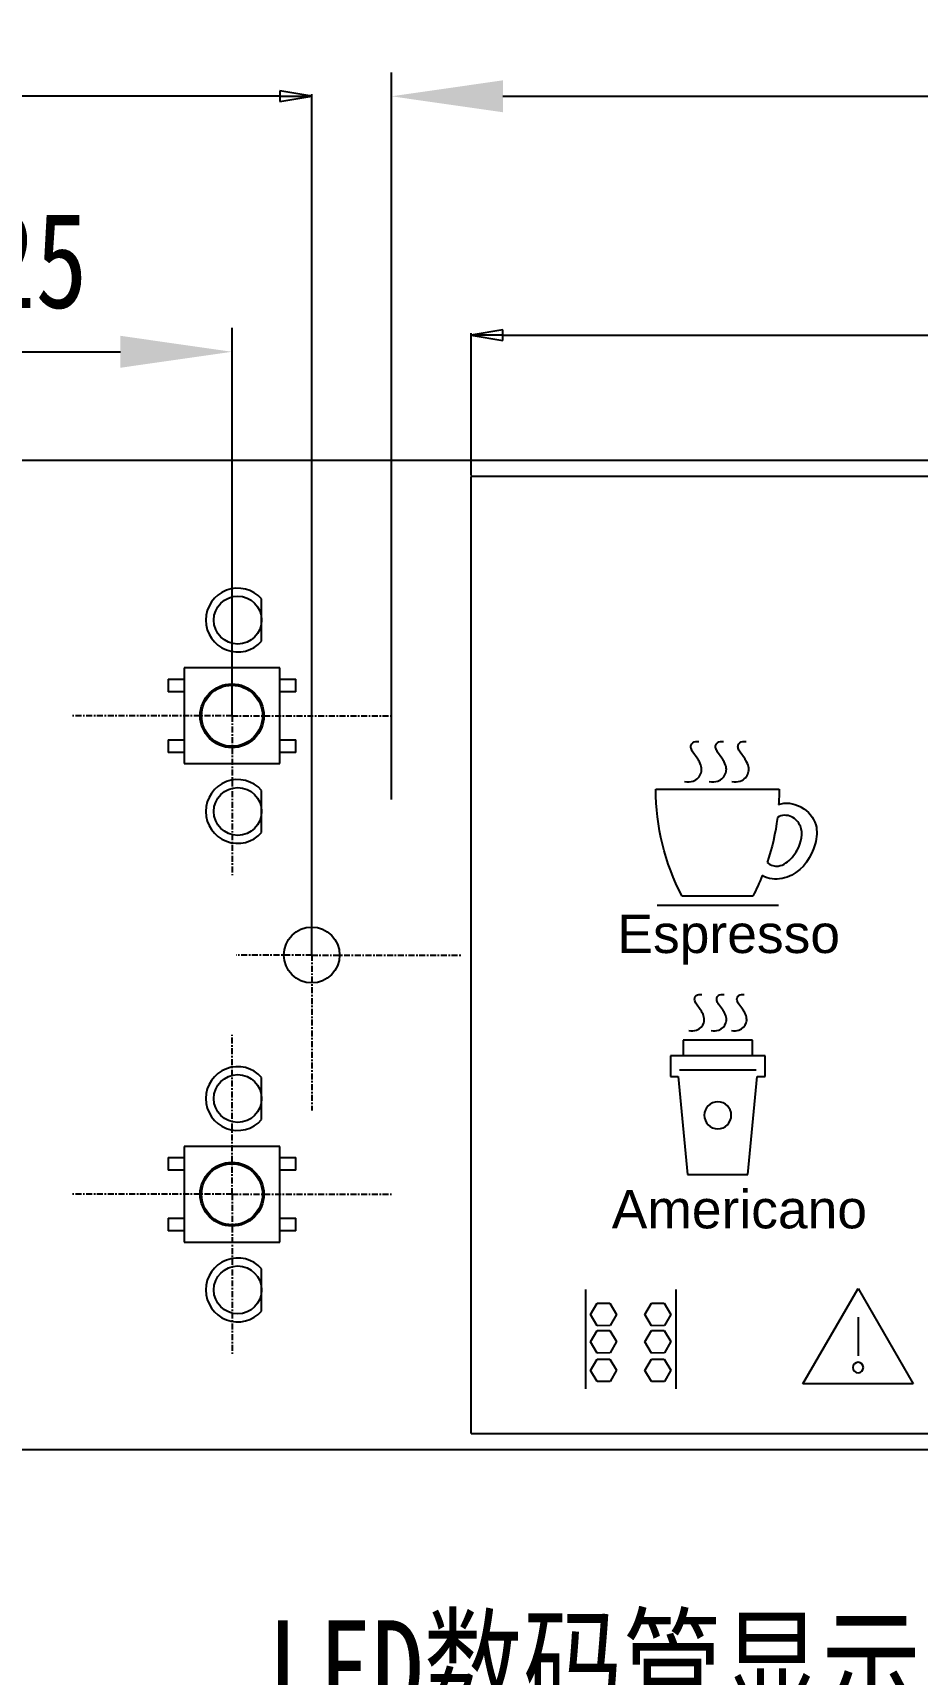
# Model space of a CAD drawing. Header units: inches. Extents: x 42 to 642, y 16 to 461.
# Drawn here: x 178.1 to 233.6, y 302.2 to 405.1 of the extents above; entities that cross this region are included whole.
import ezdxf

# ---------------------------------------------------------------- set-up
doc = ezdxf.new("R2010")
doc.units = ezdxf.units.IN
doc.header["$MEASUREMENT"] = 0
doc.linetypes.add('CENTER', pattern=[0.6, 0.375, -0.075, 0.075, -0.075])
for name, color, linetype in [('PRT0204_DXF_AXIS', 7, 'Continuous'), ('PRT0204_DXF_CONTINUOUS_LINE', 7, 'Continuous'), ('PRT0204_DXF_DIMENSION', 7, 'Continuous'), ('PRT0204_DXF_TEXT', 7, 'Continuous'), ('图层 1', 7, 'Continuous')]:
    doc.layers.add(name, color=color, linetype=linetype)
doc.styles.get("Standard").update_dxf_attribs({"font": 'arial.ttf'})
doc.styles.add('TEXTSTYLE_2', font='txt', dxfattribs={"width": 0.8})
doc.dimstyles.new('DIMSTYLE_1', dxfattribs={"dimtxt": 3.5, "dimasz": 2, "dimexe": 0.125, "dimexo": 0.0625, "dimgap": 0.078125, "dimtad": 0, "dimtih": 1, "dimtoh": 1, "dimzin": 4, "dimdsep": 46, "dimtxsty": 'Standard', "dimblk": 'CLOSED', "dimcen": 0.09, "dimclrd": 1, "dimclre": 3, "dimclrt": 6, "dimadec": 0, "dimazin": 0, "dimtfac": 1, "dimtofl": 0, "dimtmove": 0, "dimatfit": 3, "dimldrblk": 'CLOSED', "dimfxl": 1, "dimtolj": 1, "dimtzin": 4, "dimarcsym": 0})
doc.dimstyles.new('DIMSTYLE_2', dxfattribs={"dimtxt": 6, "dimasz": 7, "dimexe": 1.5, "dimexo": 0, "dimgap": 0.75, "dimtad": 1, "dimdec": 3, "dimdsep": 46, "dimtxsty": 'TEXTSTYLE_2', "dimblk": '_FILLED', "dimblk1": '_FILLED', "dimblk2": '_FILLED', "dimcen": 0.09, "dimadec": 3, "dimazin": 2, "dimtp": 0.5, "dimtm": 0.5, "dimtfac": 1, "dimtdec": 3, "dimtofl": 0, "dimtmove": 0, "dimatfit": 3, "dimldrblk": '_FILLED', "dimfxl": 1, "dimtolj": 1, "dimarcsym": 0})
doc.dimstyles.new('DIMSTYLE_3', dxfattribs={"dimtxt": 6, "dimasz": 7, "dimexe": 1.5, "dimexo": 0, "dimgap": 0.75, "dimtad": 1, "dimdec": 3, "dimdsep": 46, "dimtxsty": 'TEXTSTYLE_2', "dimblk": '_FILLED', "dimblk1": '_FILLED', "dimblk2": '_FILLED', "dimcen": 0.09, "dimadec": 3, "dimazin": 2, "dimtp": 0.2, "dimtm": 0.2, "dimtfac": 1, "dimtdec": 3, "dimtofl": 0, "dimtmove": 0, "dimatfit": 3, "dimldrblk": '_FILLED', "dimfxl": 1, "dimtolj": 1, "dimarcsym": 0})
doc.dimstyles.new('DIMSTYLE_6', dxfattribs={"dimtxt": 7, "dimasz": 7, "dimexe": 1.5, "dimexo": 0, "dimgap": 0.875, "dimtad": 1, "dimdec": 3, "dimdsep": 46, "dimtxsty": 'Standard', "dimblk": '_FILLED', "dimblk1": '_FILLED', "dimblk2": '_FILLED', "dimcen": 0.09, "dimadec": 3, "dimazin": 2, "dimtp": 0.3, "dimtm": 0.3, "dimtfac": 1, "dimtdec": 3, "dimtofl": 0, "dimtmove": 0, "dimatfit": 3, "dimldrblk": '_FILLED', "dimfxl": 1, "dimtolj": 1, "dimarcsym": 0})
doc.dimstyles.get("Standard").update_dxf_attribs({"dimtxt": 5, "dimasz": 3, "dimexe": 0.18, "dimexo": 0.0625, "dimgap": 0.09, "dimtad": 0, "dimtih": 1, "dimtoh": 1, "dimdec": 1, "dimzin": 0, "dimdsep": 46, "dimtxsty": 'Standard', "dimcen": 0.09, "dimclrd": 3, "dimclre": 4, "dimclrt": 1, "dimadec": 0, "dimazin": 0, "dimtfac": 1, "dimtdec": 1, "dimtofl": 0, "dimtmove": 0, "dimatfit": 3, "dimfxl": 1, "dimtolj": 1, "dimtzin": 0, "dimarcsym": 0})

# ---------------------------------------------------------------- blocks, each defined once
blk = doc.blocks.new('_FILLED')
at = {"color": 0, "linetype": 'ByBlock'}
blk.add_solid([(0, 0), (-1, 0.143), (-1, -0.143)], dxfattribs=at)
blk = doc.blocks.new('*D90')
at = {"layer": 'Defpoints', "color": 0, "linetype": 'Continuous', "transparency": 16777216}
for p in [(125.63, 410.35), (125.63, 378.27), (365.63, 378.27)]:
    blk.add_point(p, dxfattribs=at)
at = {"layer": 'PRT0204_DXF_DIMENSION', "color": 0, "linetype": 'Continuous', "lineweight": -2, "transparency": 16777216}
for p, q in [((125.63, 378.27), (125.63, 411.85)), ((365.63, 378.27), (365.63, 411.85)), ((358.63, 410.35), (132.63, 410.35))]:
    blk.add_line(p, q, dxfattribs=at)
at = {"layer": 'PRT0204_DXF_DIMENSION', "color": 0, "linetype": 'Continuous', "lineweight": -2, "transparency": 16777216, "xscale": 7, "yscale": 7, "zscale": 7, "rotation": 180}
blk.add_blockref('_FILLED', (125.63, 410.35), dxfattribs=at)
at = {"layer": 'PRT0204_DXF_DIMENSION', "color": 0, "linetype": 'Continuous', "lineweight": -2, "transparency": 16777216, "xscale": 7, "yscale": 7, "zscale": 7}
blk.add_blockref('_FILLED', (365.63, 410.35), dxfattribs=at)
at = {"layer": 'PRT0204_DXF_DIMENSION', "color": 0, "linetype": 'Continuous', "transparency": 16777216, "insert": (245.57, 419.1), "char_height": 6, "attachment_point": 2, "line_spacing_factor": 0.9, "style": 'TEXTSTYLE_2'}
blk.add_mtext('\\A1;240', dxfattribs=at)
blk = doc.blocks.new('*D93')
at = {"layer": 'Defpoints', "color": 0, "linetype": 'Continuous', "transparency": 16777216}
for p in [(190.63, 385.09), (165.63, 362.27), (190.63, 362.27)]:
    blk.add_point(p, dxfattribs=at)
at = {"layer": 'PRT0204_DXF_DIMENSION', "color": 0, "linetype": 'Continuous', "lineweight": -2, "transparency": 16777216}
for p, q in [((165.63, 362.27), (165.63, 386.59)), ((190.63, 362.27), (190.63, 386.59)), ((172.63, 385.09), (183.63, 385.09))]:
    blk.add_line(p, q, dxfattribs=at)
at = {"layer": 'PRT0204_DXF_DIMENSION', "color": 0, "linetype": 'Continuous', "lineweight": -2, "transparency": 16777216, "xscale": 7, "yscale": 7, "zscale": 7, "rotation": 180}
blk.add_blockref('_FILLED', (165.63, 385.09), dxfattribs=at)
at = {"layer": 'PRT0204_DXF_DIMENSION', "color": 0, "linetype": 'Continuous', "lineweight": -2, "transparency": 16777216, "xscale": 7, "yscale": 7, "zscale": 7}
blk.add_blockref('_FILLED', (190.63, 385.09), dxfattribs=at)
at = {"layer": 'PRT0204_DXF_DIMENSION', "color": 0, "linetype": 'Continuous', "transparency": 16777216, "insert": (178.3, 393.84), "char_height": 6, "attachment_point": 2, "line_spacing_factor": 0.9, "style": 'TEXTSTYLE_2'}
blk.add_mtext('\\A1;25', dxfattribs=at)
blk = doc.blocks.new('_CLOSED')
at = {"color": 0, "linetype": 'ByBlock'}
for p, q in [((0, 0), (-1, 0.167)), ((-1, 0.167), (-1, -0.167)), ((-1, -0.167), (0, 0)), ((-1, 0), (0, 0))]:
    blk.add_line(p, q, dxfattribs=at)
blk = doc.blocks.new('*D94')
at = {"layer": 'Defpoints', "color": 0, "linetype": 'Continuous', "transparency": 16777216}
for p in [(285.63, 386.14), (205.63, 377.27), (285.63, 377.27)]:
    blk.add_point(p, dxfattribs=at)
at = {"layer": 'PRT0204_DXF_DIMENSION', "color": 3, "linetype": 'Continuous', "lineweight": -2, "transparency": 16777216}
for p, q in [((205.63, 377.33), (205.63, 386.26)), ((285.63, 377.33), (285.63, 386.26))]:
    blk.add_line(p, q, dxfattribs=at)
at = {"layer": 'PRT0204_DXF_DIMENSION', "color": 1, "linetype": 'Continuous', "lineweight": -2, "transparency": 16777216}
for p, q in [((207.63, 386.14), (239.52, 386.14)), ((283.63, 386.14), (251.48, 386.14))]:
    blk.add_line(p, q, dxfattribs=at)
at = {"layer": 'PRT0204_DXF_DIMENSION', "color": 1, "linetype": 'Continuous', "lineweight": -2, "transparency": 16777216, "xscale": 2, "yscale": 2, "zscale": 2, "rotation": 180}
blk.add_blockref('_CLOSED', (205.63, 386.14), dxfattribs=at)
at = {"layer": 'PRT0204_DXF_DIMENSION', "color": 1, "linetype": 'Continuous', "lineweight": -2, "transparency": 16777216, "xscale": 2, "yscale": 2, "zscale": 2}
blk.add_blockref('_CLOSED', (285.63, 386.14), dxfattribs=at)
at = {"layer": 'PRT0204_DXF_DIMENSION', "color": 6, "linetype": 'Continuous', "transparency": 16777216, "insert": (245.5, 388.47), "char_height": 3.5, "attachment_point": 2, "line_spacing_factor": 0.9}
blk.add_mtext('\\A1;80.00', dxfattribs=at)
blk = doc.blocks.new('*D95')
at = {"layer": 'Defpoints', "color": 0, "linetype": 'Continuous', "transparency": 16777216}
for p in [(195.63, 401.11), (130.63, 347.27), (195.63, 347.27)]:
    blk.add_point(p, dxfattribs=at)
at = {"layer": 'PRT0204_DXF_DIMENSION', "color": 3, "linetype": 'Continuous', "lineweight": -2, "transparency": 16777216}
for p, q in [((130.63, 347.33), (130.63, 401.24)), ((195.63, 347.33), (195.63, 401.24))]:
    blk.add_line(p, q, dxfattribs=at)
at = {"layer": 'PRT0204_DXF_DIMENSION', "color": 1, "linetype": 'Continuous', "lineweight": -2, "transparency": 16777216}
for p, q in [((132.63, 401.11), (159.64, 401.11)), ((193.63, 401.11), (171.61, 401.11))]:
    blk.add_line(p, q, dxfattribs=at)
at = {"layer": 'PRT0204_DXF_DIMENSION', "color": 1, "linetype": 'Continuous', "lineweight": -2, "transparency": 16777216, "xscale": 2, "yscale": 2, "zscale": 2, "rotation": 180}
blk.add_blockref('_CLOSED', (130.63, 401.11), dxfattribs=at)
at = {"layer": 'PRT0204_DXF_DIMENSION', "color": 1, "linetype": 'Continuous', "lineweight": -2, "transparency": 16777216, "xscale": 2, "yscale": 2, "zscale": 2}
blk.add_blockref('_CLOSED', (195.63, 401.11), dxfattribs=at)
at = {"layer": 'PRT0204_DXF_DIMENSION', "color": 6, "linetype": 'Continuous', "transparency": 16777216, "insert": (165.63, 403.45), "char_height": 3.5, "attachment_point": 2, "line_spacing_factor": 0.9}
blk.add_mtext('\\A1;65.00', dxfattribs=at)
blk = doc.blocks.new('*D107')
at = {"layer": 'Defpoints', "color": 0, "linetype": 'Continuous', "transparency": 16777216}
for p in [(295.63, 401.11), (200.63, 357.02), (295.63, 357.02)]:
    blk.add_point(p, dxfattribs=at)
at = {"layer": 'PRT0204_DXF_DIMENSION', "color": 0, "linetype": 'Continuous', "lineweight": -2, "transparency": 16777216}
for p, q in [((200.63, 357.02), (200.63, 402.61)), ((295.63, 357.02), (295.63, 402.61)), ((207.63, 401.11), (288.63, 401.11))]:
    blk.add_line(p, q, dxfattribs=at)
at = {"layer": 'PRT0204_DXF_DIMENSION', "color": 0, "linetype": 'Continuous', "lineweight": -2, "transparency": 16777216, "xscale": 7, "yscale": 7, "zscale": 7, "rotation": 180}
blk.add_blockref('_FILLED', (200.63, 401.11), dxfattribs=at)
at = {"layer": 'PRT0204_DXF_DIMENSION', "color": 0, "linetype": 'Continuous', "lineweight": -2, "transparency": 16777216, "xscale": 7, "yscale": 7, "zscale": 7}
blk.add_blockref('_FILLED', (295.63, 401.11), dxfattribs=at)
at = {"layer": 'PRT0204_DXF_DIMENSION', "color": 0, "linetype": 'Continuous', "transparency": 16777216, "insert": (245.63, 411.32), "char_height": 7, "attachment_point": 2, "line_spacing_factor": 0.9}
blk.add_mtext('\\A1;95', dxfattribs=at)

msp = doc.modelspace()

# ---------------------------------------------------------------- linework, layer by layer
at = {"layer": 'PRT0204_DXF_AXIS', "color": 4, "linetype": 'CENTER'}
for p, q in [((190.6314, 362.2662), (190.6314, 375.7662)), ((190.6314, 362.2662), (180.6314, 362.2662)), ((190.6314, 362.2662), (190.6314, 352.2662)), ((190.6314, 362.2662), (200.6314, 362.2662)), ((195.6314, 347.2662), (195.6314, 357.0162)), ((195.6314, 347.2662), (190.8814, 347.2662)), ((195.6314, 347.2662), (195.6314, 337.5162)), ((195.6314, 347.2662), (204.9814, 347.2662)), ((190.6314, 332.2662), (190.6314, 342.2662)), ((190.6314, 332.2662), (180.6314, 332.2662)), ((190.6314, 332.2662), (190.6314, 322.2662)), ((190.6314, 332.2662), (200.6314, 332.2662))]:
    msp.add_line(p, q, dxfattribs=at)
at = {"layer": 'PRT0204_DXF_CONTINUOUS_LINE', "color": 7, "linetype": 'Continuous'}
for p, q in [((365.6314, 378.2662), (125.6314, 378.2662)), ((205.6314, 317.2662), (205.6314, 377.2662)), ((285.6314, 377.2662), (205.6314, 377.2662)), ((192.4869, 366.9433), (192.4869, 369.589)), ((186.6314, 364.5662), (186.6314, 363.7662)), ((186.6314, 364.5662), (187.6314, 364.5662)), ((187.6314, 365.2662), (187.6314, 359.2662)), ((193.6314, 365.2662), (187.6314, 365.2662)), ((193.6314, 359.2662), (193.6314, 365.2662)), ((193.6314, 364.5662), (194.6314, 364.5662)), ((194.6314, 363.7662), (194.6314, 364.5662)), ((187.6314, 363.7662), (186.6314, 363.7662)), ((194.6314, 363.7662), (193.6314, 363.7662)), ((186.6314, 360.7662), (186.6314, 359.9662)), ((186.6314, 360.7662), (187.6314, 360.7662)), ((193.6314, 360.7662), (194.6314, 360.7662)), ((194.6314, 359.9662), (194.6314, 360.7662)), ((187.6314, 359.9662), (186.6314, 359.9662)), ((187.6314, 359.2662), (193.6314, 359.2662)), ((194.6314, 359.9662), (193.6314, 359.9662)), ((192.4869, 354.9433), (192.4869, 357.589)), ((192.4869, 336.9433), (192.4869, 339.589)), ((186.6314, 334.5662), (186.6314, 333.7662)), ((186.6314, 334.5662), (187.6314, 334.5662)), ((187.6314, 335.2662), (187.6314, 329.2662)), ((193.6314, 335.2662), (187.6314, 335.2662)), ((193.6314, 329.2662), (193.6314, 335.2662)), ((193.6314, 334.5662), (194.6314, 334.5662)), ((194.6314, 333.7662), (194.6314, 334.5662)), ((187.6314, 333.7662), (186.6314, 333.7662)), ((194.6314, 333.7662), (193.6314, 333.7662)), ((186.6314, 330.7662), (186.6314, 329.9662)), ((186.6314, 330.7662), (187.6314, 330.7662)), ((193.6314, 330.7662), (194.6314, 330.7662)), ((194.6314, 329.9662), (194.6314, 330.7662)), ((187.6314, 329.9662), (186.6314, 329.9662)), ((194.6314, 329.9662), (193.6314, 329.9662)), ((187.6314, 329.2662), (193.6314, 329.2662)), ((192.4869, 324.9433), (192.4869, 327.589)), ((205.6314, 317.2662), (285.6314, 317.2662)), ((125.6314, 316.2662), (365.6314, 316.2662))]:
    msp.add_line(p, q, dxfattribs=at)
for centre, radius in [((190.9869, 368.2662), 1.5), ((190.6314, 362.2662), 2), ((190.6314, 362.2662), 1.9127), ((190.9869, 356.2662), 1.5), ((190.9869, 338.2662), 1.5), ((190.6314, 332.2662), 2), ((190.6314, 332.2662), 1.9127), ((190.9869, 326.2662), 1.5)]:
    msp.add_circle(centre, radius, dxfattribs=at)
at = {"layer": 'PRT0204_DXF_CONTINUOUS_LINE', "color": 6, "linetype": 'Continuous'}
msp.add_circle((195.6314, 347.2662), 1.75, dxfattribs=at)
at = {"layer": 'PRT0204_DXF_CONTINUOUS_LINE', "color": 7, "linetype": 'Continuous'}
for centre in [(190.9869, 368.2662), (190.9869, 356.2662), (190.9869, 338.2662), (190.9869, 326.2662)]:
    msp.add_arc(centre, 2, 41.409622, 318.590378, dxfattribs=at)
at = {"layer": '图层 1', "color": 7, "true_color": 0xeeefef}
for p, q in [((224.9095, 350.3742), (217.307, 350.3742)), ((223.288, 341.9361), (218.9284, 341.9361)), ((218.9284, 341.9361), (218.9284, 340.9408)), ((223.288, 340.9408), (223.288, 341.9361)), ((224.0794, 340.9408), (218.1371, 340.9408)), ((218.1371, 340.9408), (218.1371, 339.6468)), ((224.0794, 339.6468), (224.0794, 340.9408)), ((218.1371, 339.6468), (218.6289, 339.6468)), ((218.6289, 339.6468), (219.217, 333.5056)), ((223.5135, 340.0506), (218.703, 340.0506)), ((222.9995, 333.5056), (223.5876, 339.6468)), ((223.5876, 339.6468), (224.0794, 339.6468)), ((219.217, 333.5056), (222.9995, 333.5056))]:
    msp.add_line(p, q, dxfattribs=at)
at = {"layer": '图层 1', "color": 1}
for p, q in [((212.8109, 326.2978), (212.8109, 320.0659)), ((218.4748, 326.2978), (218.4748, 320.0659)), ((226.4506, 320.3708), (229.9111, 326.3642)), ((229.9111, 326.3642), (233.3713, 320.3708)), ((213.1297, 324.7216), (213.5302, 325.4292)), ((213.5302, 325.4292), (214.3429, 325.4361)), ((214.3429, 325.4361), (214.7556, 324.7354)), ((216.5386, 324.7216), (216.939, 325.4292)), ((216.939, 325.4292), (217.7518, 325.4361)), ((217.7518, 325.4361), (218.1645, 324.7354)), ((213.5421, 324.0209), (213.1297, 324.7216)), ((214.7556, 324.7354), (214.3553, 324.0278)), ((216.951, 324.0209), (216.5386, 324.7216)), ((218.1645, 324.7354), (217.7642, 324.0278)), ((229.9109, 324.5604), (229.9109, 322.1323)), ((213.1297, 323.0091), (213.5302, 323.7167)), ((213.5302, 323.7167), (214.3429, 323.7239)), ((214.3553, 324.0278), (213.5421, 324.0209)), ((214.3429, 323.7239), (214.7556, 323.0232)), ((216.5386, 323.0091), (216.939, 323.7167)), ((216.939, 323.7167), (217.7518, 323.7239)), ((217.7642, 324.0278), (216.951, 324.0209)), ((217.7518, 323.7239), (218.1645, 323.0232)), ((213.5421, 322.3083), (213.1297, 323.0091)), ((214.3553, 322.3156), (213.5421, 322.3083)), ((214.7556, 323.0232), (214.3553, 322.3156)), ((216.951, 322.3083), (216.5386, 323.0091)), ((217.7642, 322.3156), (216.951, 322.3083)), ((218.1645, 323.0232), (217.7642, 322.3156)), ((213.1297, 321.219), (213.5302, 321.927)), ((213.5421, 320.5186), (213.1297, 321.219)), ((213.5302, 321.927), (214.3429, 321.9339)), ((214.3429, 321.9339), (214.7556, 321.2331)), ((214.7556, 321.2331), (214.3553, 320.5255)), ((216.5386, 321.219), (216.939, 321.927)), ((216.951, 320.5186), (216.5386, 321.219)), ((216.939, 321.927), (217.7518, 321.9339)), ((217.7518, 321.9339), (218.1645, 321.2331)), ((218.1645, 321.2331), (217.7642, 320.5255)), ((214.3553, 320.5255), (213.5421, 320.5186)), ((217.7642, 320.5255), (216.951, 320.5186)), ((233.3713, 320.3708), (226.4506, 320.3708))]:
    msp.add_line(p, q, dxfattribs=at)
at = {"layer": '图层 1', "color": 7, "true_color": 0xeeefef}
for points in [[(219.4273, 360.2316), (219.4085, 360.2943), (219.4106, 360.358), (219.4314, 360.4276)], [(219.5465, 359.9867), (219.4927, 360.0583), (219.454, 360.1403), (219.4273, 360.2316)], [(219.4314, 360.4276), (219.4674, 360.5506), (219.5665, 360.6247), (219.7263, 360.6512)], [(219.7263, 360.6512), (219.7842, 360.6605), (219.8498, 360.6605), (219.9229, 360.6505)], [(220.9764, 360.2316), (220.9576, 360.2943), (220.96, 360.358), (220.9805, 360.4276)], [(221.0956, 359.9867), (221.042, 360.0583), (221.0031, 360.1403), (220.9764, 360.2316)], [(220.9805, 360.4276), (221.0165, 360.5506), (221.1157, 360.6247), (221.2754, 360.6512)], [(221.2754, 360.6512), (221.3333, 360.6605), (221.3989, 360.6605), (221.472, 360.6505)], [(222.3871, 360.2316), (222.3684, 360.2943), (222.3708, 360.358), (222.3913, 360.4276)], [(222.5063, 359.9867), (222.4528, 360.0583), (222.4138, 360.1403), (222.3871, 360.2316)], [(222.3913, 360.4276), (222.4273, 360.5506), (222.5265, 360.6247), (222.6862, 360.6512)], [(222.6862, 360.6512), (222.7441, 360.6605), (222.8097, 360.6605), (222.8827, 360.6505)], [(219.8188, 359.6046), (219.8188, 359.6046), (219.5465, 359.9867), (219.5465, 359.9867)], [(219.9585, 359.3731), (219.9151, 359.4547), (219.8707, 359.5319), (219.8188, 359.6046)], [(220.0901, 358.9824), (220.075, 359.1051), (220.0309, 359.2349), (219.9585, 359.3731)], [(221.3679, 359.6046), (221.3679, 359.6046), (221.0956, 359.9867), (221.0956, 359.9867)], [(221.5076, 359.3731), (221.4642, 359.4547), (221.4198, 359.5319), (221.3679, 359.6046)], [(221.6392, 358.9824), (221.6241, 359.1051), (221.58, 359.2349), (221.5076, 359.3731)], [(222.7787, 359.6046), (222.7787, 359.6046), (222.5063, 359.9867), (222.5063, 359.9867)], [(222.9184, 359.3731), (222.875, 359.4547), (222.8305, 359.5319), (222.7787, 359.6046)], [(223.05, 358.9824), (223.0348, 359.1051), (222.9907, 359.2349), (222.9184, 359.3731)], [(219.0237, 358.1422), (219.2187, 358.1084), (219.3961, 358.1194), (219.5563, 358.1745)], [(219.5563, 358.1745), (219.8142, 358.2638), (219.9842, 358.436), (220.0598, 358.6865)], [(220.0598, 358.6865), (220.0912, 358.7905), (220.1017, 358.8894), (220.0901, 358.9824)], [(220.5728, 358.1422), (220.7678, 358.1084), (220.9452, 358.1194), (221.1054, 358.1745)], [(221.1054, 358.1745), (221.3633, 358.2638), (221.5333, 358.436), (221.6089, 358.6865)], [(221.6089, 358.6865), (221.6402, 358.7905), (221.6508, 358.8894), (221.6392, 358.9824)], [(221.9836, 358.1422), (222.1785, 358.1084), (222.356, 358.1194), (222.5162, 358.1745)], [(222.5162, 358.1745), (222.774, 358.2638), (222.944, 358.436), (223.0197, 358.6865)], [(223.0197, 358.6865), (223.051, 358.7905), (223.0615, 358.8894), (223.05, 358.9824)], [(218.8669, 350.9547), (217.7817, 353.0248), (217.2152, 355.3272), (217.2152, 357.6643)], [(217.2152, 357.6643), (217.2152, 357.6643), (224.9567, 357.6643), (224.9567, 357.6643)], [(224.9567, 357.6643), (224.9567, 357.3436), (224.946, 357.0228), (224.9245, 356.7031)], [(224.9245, 356.7031), (225.3627, 356.8578), (225.8512, 356.792), (226.2693, 356.5777)], [(226.2693, 356.5777), (226.2954, 356.5643), (226.3211, 356.5502), (226.3466, 356.5357)], [(226.3466, 356.5357), (226.7808, 356.288), (227.1273, 355.8791), (227.2566, 355.4216)], [(224.8459, 355.8798), (224.7264, 354.92), (224.5112, 353.9746), (224.2029, 353.0575)], [(225.7308, 355.9301), (225.4531, 356.0606), (225.1088, 356.0699), (224.8459, 355.8798)], [(226.2877, 355.3451), (226.1819, 355.5904), (225.984, 355.8105), (225.7308, 355.9301)], [(226.0891, 353.8475), (226.3618, 354.337), (226.4856, 354.8858), (226.2877, 355.3451)], [(227.2566, 355.4216), (227.3632, 355.044), (227.3219, 354.634), (227.2144, 354.2375)], [(227.2144, 354.2375), (226.9913, 353.4165), (226.483, 352.6555), (225.744, 352.2734)], [(224.2029, 353.0575), (224.4463, 352.878), (224.6725, 352.8198), (224.8914, 352.845)], [(224.8914, 352.845), (225.0607, 352.8643), (225.2259, 352.9332), (225.3811, 353.0365)], [(225.3811, 353.0365), (225.6605, 353.2229), (225.9079, 353.5223), (226.0891, 353.8475)], [(223.9014, 352.2438), (223.7237, 351.8046), (223.5247, 351.3746), (223.3046, 350.9547)], [(224.5154, 352.035), (224.3007, 352.0622), (224.0923, 352.1294), (223.9014, 352.2438)], [(225.744, 352.2734), (225.3668, 352.0784), (224.9295, 351.982), (224.5154, 352.035)], [(223.3046, 350.9547), (223.3046, 350.9547), (218.8669, 350.9547), (218.8669, 350.9547)], [(219.6612, 344.5895), (219.6941, 344.7004), (219.783, 344.7673), (219.9268, 344.791)], [(219.9268, 344.791), (219.9787, 344.7993), (220.0376, 344.7993), (220.1036, 344.7903)], [(221.0554, 344.5895), (221.0883, 344.7004), (221.1772, 344.7673), (221.3211, 344.791)], [(221.3211, 344.791), (221.3729, 344.7993), (221.4318, 344.7993), (221.4978, 344.7903)], [(222.3251, 344.5895), (222.3579, 344.7004), (222.4467, 344.7673), (222.5908, 344.791)], [(222.5908, 344.791), (222.6426, 344.7993), (222.7015, 344.7993), (222.7675, 344.7903)], [(219.6578, 344.4131), (219.6407, 344.4699), (219.643, 344.5271), (219.6612, 344.5895)], [(219.7649, 344.1926), (219.7167, 344.2577), (219.6817, 344.3315), (219.6578, 344.4131)], [(220.0099, 343.8488), (220.0099, 343.8488), (219.7649, 344.1926), (219.7649, 344.1926)], [(220.1358, 343.6407), (220.0968, 343.7144), (220.0567, 343.7833), (220.0099, 343.8488)], [(221.052, 344.4131), (221.0349, 344.4699), (221.0372, 344.5271), (221.0554, 344.5895)], [(221.1591, 344.1926), (221.1109, 344.2577), (221.0759, 344.3315), (221.052, 344.4131)], [(221.4041, 343.8488), (221.4041, 343.8488), (221.1591, 344.1926), (221.1591, 344.1926)], [(221.53, 343.6407), (221.4911, 343.7144), (221.4509, 343.7833), (221.4041, 343.8488)], [(222.3215, 344.4131), (222.3046, 344.4699), (222.3067, 344.5271), (222.3251, 344.5895)], [(222.4288, 344.1926), (222.3804, 344.2577), (222.3456, 344.3315), (222.3215, 344.4131)], [(222.6736, 343.8488), (222.6736, 343.8488), (222.4288, 344.1926), (222.4288, 344.1926)], [(222.7995, 343.6407), (222.7608, 343.7144), (222.7206, 343.7833), (222.6736, 343.8488)], [(219.7737, 342.5621), (220.0059, 342.6427), (220.159, 342.797), (220.2271, 343.023)], [(220.2543, 343.2893), (220.2405, 343.3992), (220.2011, 343.5167), (220.1358, 343.6407)], [(220.2271, 343.023), (220.2553, 343.1164), (220.2645, 343.2056), (220.2543, 343.2893)], [(221.1679, 342.5621), (221.4001, 342.6427), (221.5533, 342.797), (221.6213, 343.023)], [(221.6485, 343.2893), (221.6347, 343.3992), (221.5953, 343.5167), (221.53, 343.6407)], [(221.6213, 343.023), (221.6496, 343.1164), (221.6587, 343.2056), (221.6485, 343.2893)], [(222.4376, 342.5621), (222.6698, 342.6427), (222.823, 342.797), (222.891, 343.023)], [(222.9182, 343.2893), (222.9044, 343.3992), (222.8648, 343.5167), (222.7995, 343.6407)], [(222.891, 343.023), (222.9192, 343.1164), (222.9284, 343.2056), (222.9182, 343.2893)], [(219.2943, 342.5328), (219.47, 342.5025), (219.6295, 342.5121), (219.7737, 342.5621)], [(220.6885, 342.5328), (220.8642, 342.5025), (221.0238, 342.5121), (221.1679, 342.5621)], [(221.9582, 342.5328), (222.1339, 342.5025), (222.2933, 342.5121), (222.4376, 342.5621)]]:
    msp.add_open_spline(points, degree=3, dxfattribs=at)
msp.add_open_spline([(220.2619, 337.2184), (220.2619, 337.6859), (220.6407, 338.0648), (221.1082, 338.0648), (221.5757, 338.0648), (221.9548, 337.6859), (221.9548, 337.2184), (221.9548, 336.7512), (221.5757, 336.3723), (221.1082, 336.3723), (220.6407, 336.3723), (220.2619, 336.7512), (220.2619, 337.2184)], degree=3, knots=[0, 0, 0, 0, 1, 1, 1, 2, 2, 2, 3, 3, 3, 4, 4, 4, 4], dxfattribs=at)
at = {"layer": '图层 1', "color": 1}
msp.add_open_spline([(230.2401, 321.4009), (230.2401, 321.2193), (230.0926, 321.0719), (229.9111, 321.0719), (229.7293, 321.0719), (229.5819, 321.2193), (229.5819, 321.4009), (229.5819, 321.5825), (229.7293, 321.7299), (229.9111, 321.7299), (230.0926, 321.7299), (230.2401, 321.5825), (230.2401, 321.4009)], degree=3, knots=[0, 0, 0, 0, 1, 1, 1, 2, 2, 2, 3, 3, 3, 4, 4, 4, 4], dxfattribs=at)

# ---------------------------------------------------------------- texts
at = {"layer": 'PRT0204_DXF_TEXT', "color": 1, "linetype": 'Continuous', "insert": (240.0958, 305.5499), "char_height": 6, "width": 65.953125, "attachment_point": 3, "line_spacing_factor": 0.9, "style": 'TEXTSTYLE_2'}
msp.add_mtext('LED数码管显示屏', dxfattribs=at)
at = {"layer": '图层 1', "color": 7, "true_color": 0xeeefef}
for s, p in [('Espresso', (214.8093, 347.3905)), ('Americano', (214.4529, 330.1259))]:
    msp.add_text(s, height=2.39889, dxfattribs=at).set_placement(p)

# ---------------------------------------------------------------- dimensions: what is measured, and where the dimension line sits
at = {"layer": 'PRT0204_DXF_DIMENSION', "color": 1, "linetype": 'Continuous'}
dim = msp.add_linear_dim(base=(125.6314, 410.3468), p1=(365.6314, 378.2662), p2=(125.6314, 378.2662), angle=180, dimstyle='DIMSTYLE_2', dxfattribs=at)
dim.commit()
dim.dimension.update_dxf_attribs({"geometry": '*D90', "text_midpoint": (245.5728, 410.3468), "dimtype": 160})
for base, p1, p2, dimstyle, picture, middle in [((295.6314, 401.1146), (200.6314, 357.0162), (295.6314, 357.0162), 'DIMSTYLE_6', '*D107', (245.6314, 401.1146)), ((195.6314, 401.1146), (130.6314, 347.2662), (195.6314, 347.2662), 'DIMSTYLE_1', '*D95', (165.6256, 401.1146)), ((190.6314, 385.0928), (165.6314, 362.2662), (190.6314, 362.2662), 'DIMSTYLE_3', '*D93', (178.2956, 385.0928)), ((285.6314, 386.1371), (205.6314, 377.2662), (285.6314, 377.2662), 'DIMSTYLE_1', '*D94', (245.4966, 386.1371))]:
    dim = msp.add_linear_dim(base=base, p1=p1, p2=p2, dimstyle=dimstyle, dxfattribs=at)
    dim.commit()
    dim.dimension.update_dxf_attribs({"geometry": picture, "text_midpoint": middle, "dimtype": 160})

# ---------------------------------------------------------------- leaders
at = {"layer": 'PRT0204_DXF_TEXT', "color": 1, "linetype": 'Continuous', "annotation_type": 0, "has_hookline": 1, "hookline_direction": 1, "text_width": 55.1061}
for points, override in [([(313.1314, 377.7662), (294.3477, 426.7786), (291.4377, 429.7786), (288.4377, 429.7786)], {"dimtad": 0}), ([(252.6532, 324.9235), (246.0958, 302.5499), (243.1858, 305.5499), (240.1858, 305.5499)], {"dimtad": 0, "dimldrblk": 'DOT'})]:
    msp.add_leader(points, dimstyle='Standard', override=override, dxfattribs=at)

doc.saveas('drawing.dxf')
